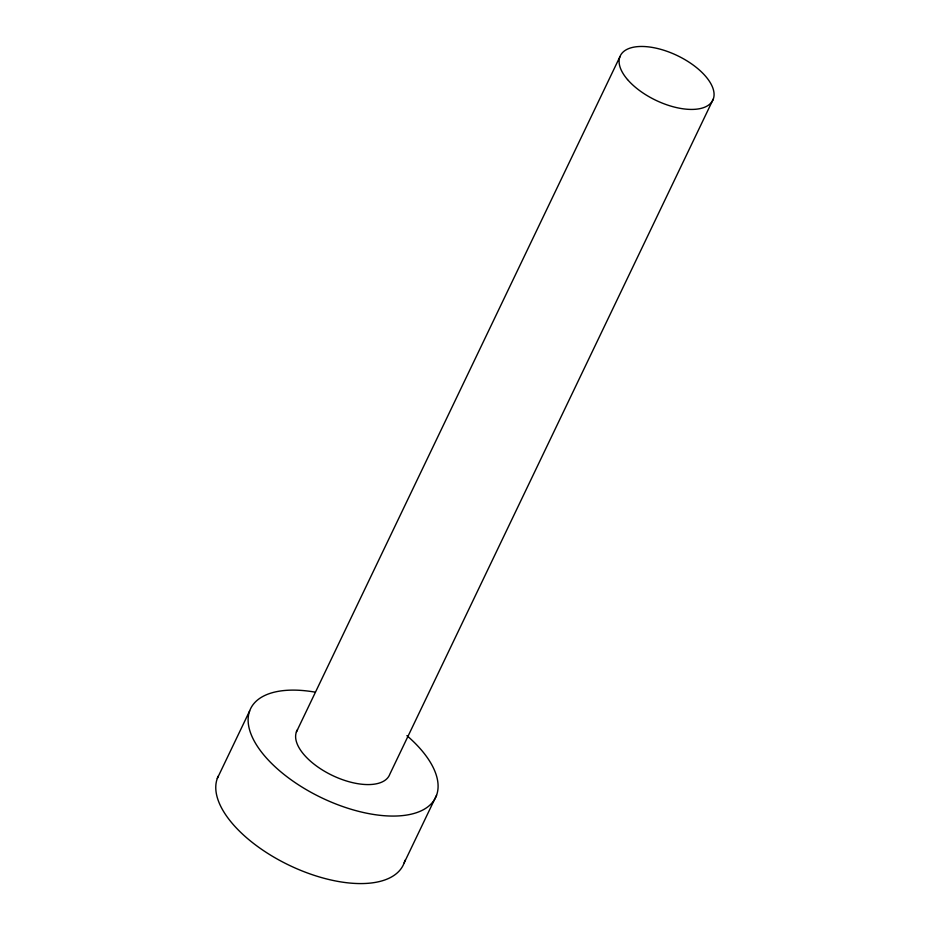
<?xml version="1.0" encoding="UTF-8"?>
<svg xmlns="http://www.w3.org/2000/svg" width="930" height="930" viewBox="0 0 930 930"><rect width="100%" height="100%" fill="white"/><g stroke="black" fill="none" stroke-linecap="round" stroke-linejoin="round"><path stroke-width="1.4" d="M217.306 778.422L249.659 710.904M296.379 732.003L619.857 56.858M713.31 99.033L389.833 774.179A51.313 24.796 25.6 0 1 332.15 775.341A51.313 24.796 25.6 0 1 297.53 729.678M404.201 862.784L436.554 795.278M404.969 860.297A102.614 49.592 25.6 0 1 293.717 867.365A102.614 49.592 25.6 0 1 218.318 776.05M406.91 735.642A102.614 49.592 25.6 0 1 401.051 815.738A102.614 49.592 25.6 0 1 258.761 748.336A102.614 49.592 25.6 0 1 315.049 692.129M627.518 79.562A51.313 24.796 25.6 0 0 709.509 104.369A51.313 24.796 25.6 0 0 662.718 49.906A51.313 24.796 25.6 0 0 627.518 79.562"/></g></svg>
